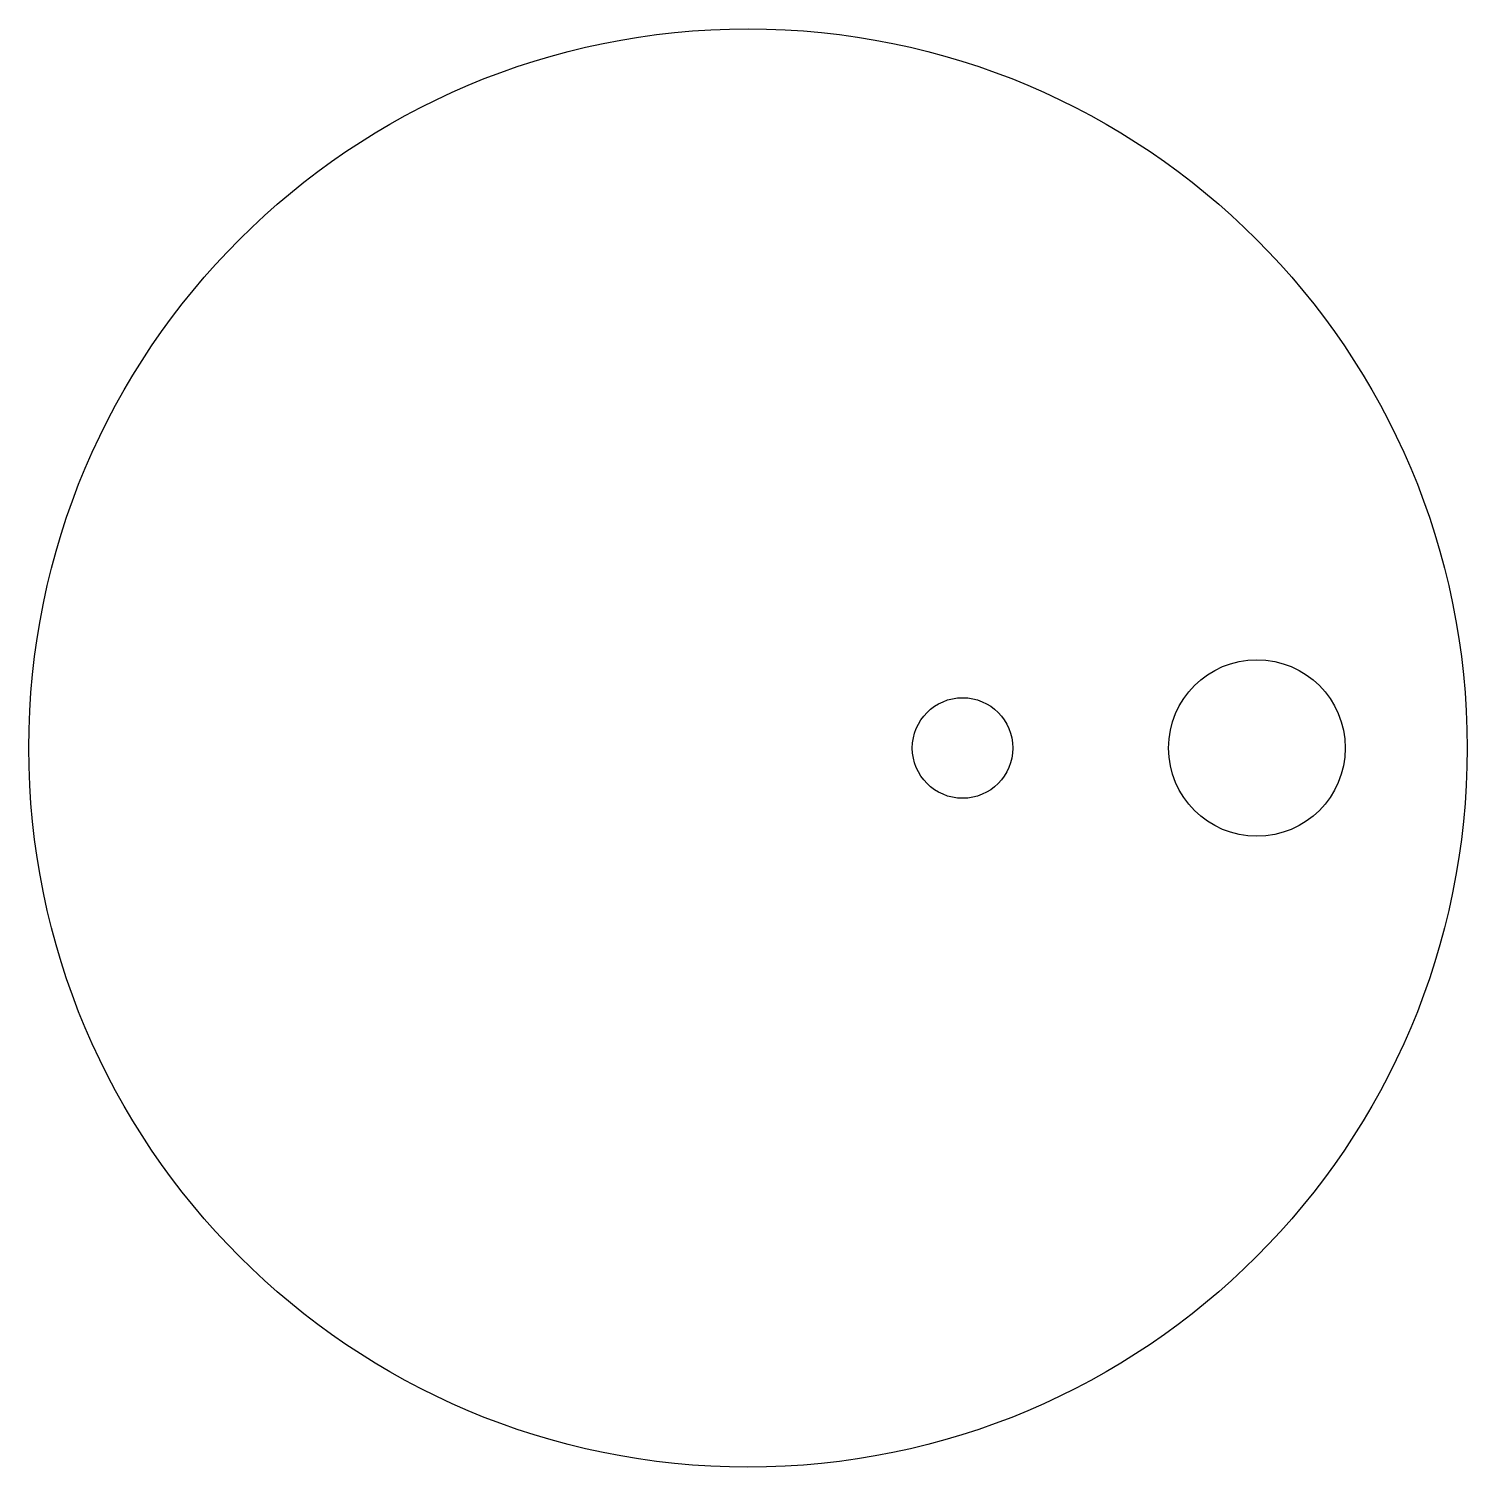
# Model space of a CAD drawing. Header units: millimetres. Extents: x -76 to 41, y -59 to 59.
import ezdxf

# ---------------------------------------------------------------- set-up
doc = ezdxf.new("R2010")
doc.units = ezdxf.units.MM

msp = doc.modelspace()

# ---------------------------------------------------------------- linework, layer by layer
at = {"layer": 'bore'}
msp.add_circle((0, 0), 4.1, dxfattribs=at)
at = {"layer": 'journal'}
msp.add_circle((-17.5, 0), 58.65, dxfattribs=at)
at = {"layer": 'pin'}
msp.add_circle((24, 0), 7.2, dxfattribs=at)

doc.saveas('drawing.dxf')
